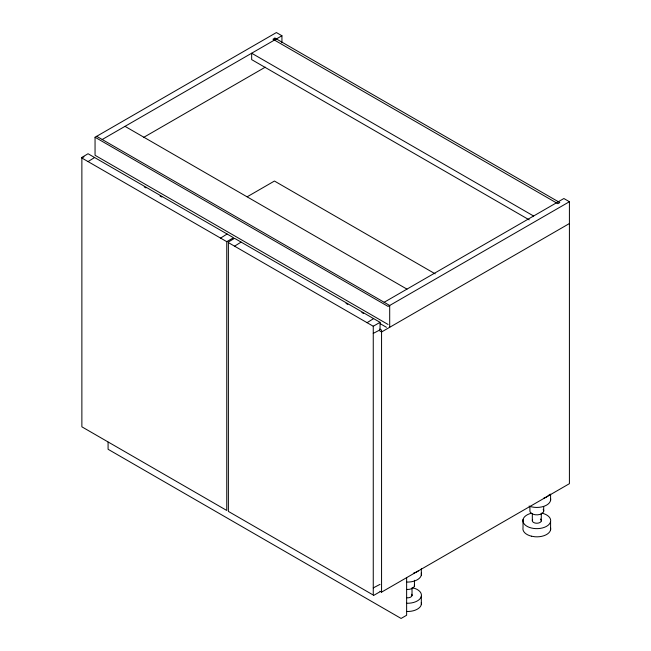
<?xml version="1.0" encoding="UTF-8"?>
<svg xmlns="http://www.w3.org/2000/svg" width="651" height="651" viewBox="0 0 651 651"><rect width="100%" height="100%" fill="white"/><g stroke="black" fill="none" stroke-linecap="round" stroke-linejoin="round"><path stroke-width="0.98" d="M380.046 584.362L373.259 587.902M388.069 324.467L95.054 155.296L95.054 137.247L276.398 32.55L281.932 35.748L281.932 42.681M102.223 139.501L281.932 35.748M81.871 158.022L226.751 241.667L226.751 510.465L81.871 426.82L81.871 158.022L83.987 156.793M143.423 137.524L265.282 67.167M247.242 196.748L274.445 181.043L435.185 273.843M227.012 241.513L233.546 237.737L88.056 153.742L81.611 157.566M384.163 302.284L563.88 198.522L569.413 201.72L569.413 483.677L381.559 592.133L379.981 591.222M569.413 201.72L388.069 306.418L95.054 137.247M373.519 326.102L380.054 322.326L380.046 329.845L373.259 333.393M569.413 223.529L381.559 331.986L379.802 330.968M241.073 242.115L234.563 246.176M380.054 322.326L234.563 238.323L228.119 242.156M373.584 318.616L367.074 322.676M531.525 536.221L535.032 536.774A13.85 7.999 0 0 0 550.575 527.798M533.6 216.01L251.66 53.227L251.66 59.615L529.214 219.859M125.008 126.343L406.956 289.125M96.682 136.311L389.697 305.482L389.697 327.282M144.262 186.894L146.019 187.911M160.056 196.016L161.814 197.033M346.055 303.399L347.813 304.416M361.85 312.521L363.608 313.538M380.282 323.726L386.442 327.282M379.802 329.089L381.559 330.106L381.559 592.133M373.519 595.502L380.029 591.743M227.077 234.035L220.567 238.095M94.566 157.534L88.056 161.586M550.583 494.117L550.583 500.497M550.583 521.687L550.583 529.89M543.691 506.624L543.691 511.385M541.282 513.151L541.282 520.971M532.323 513.436L532.323 520.271M529.914 506.511L529.914 510.319A6.949 4.012 0 0 0 537.693 514.827A6.949 4.012 0 0 0 543.227 509.326M523.022 519.547L523.022 527.749A13.891 8.024 0 0 0 531.533 536.212M421.327 568.746L421.327 575.118M421.327 596.316L421.327 604.51M414.443 580.293L414.443 586.006M412.026 587.772L412.026 595.592M406.631 577.657L406.631 615.252L401.097 618.45L108.082 449.28L108.082 442.167M540.387 519.034A4.516 2.604 0 0 1 540.127 522.387A4.516 2.604 0 0 1 534.373 522.818A4.516 2.604 0 0 1 532.632 519.62M542.096 513.2A13.891 8.024 0 0 1 547.841 525.487A13.891 8.024 0 0 1 525.796 525.52A13.891 8.024 0 0 1 531.46 513.216M550.583 498.406A13.891 8.024 0 0 1 544.13 506.242A13.891 8.024 0 0 1 529.092 506.104M549.631 494.312A13.891 8.024 0 0 1 543.764 498.17M412.84 587.829A13.891 8.024 0 0 1 421.091 597.048A13.891 8.024 0 0 1 406.68 603.249M411.725 594.249A4.516 2.604 0 0 1 406.973 597.83M414.443 584.964A6.949 4.012 0 0 1 406.663 589.448M421.327 573.026A13.891 8.024 0 0 1 406.68 582.059M421.327 602.419A13.85 7.999 0 0 1 406.672 611.468M418.569 570.74A13.891 8.024 0 0 1 413.71 573.043M274.934 38.092L272.981 39.223L557.858 203.698L559.811 202.567L274.934 38.092M373.259 326.249L228.379 242.603L228.379 511.401L373.259 595.047L373.259 326.249"/></g></svg>
